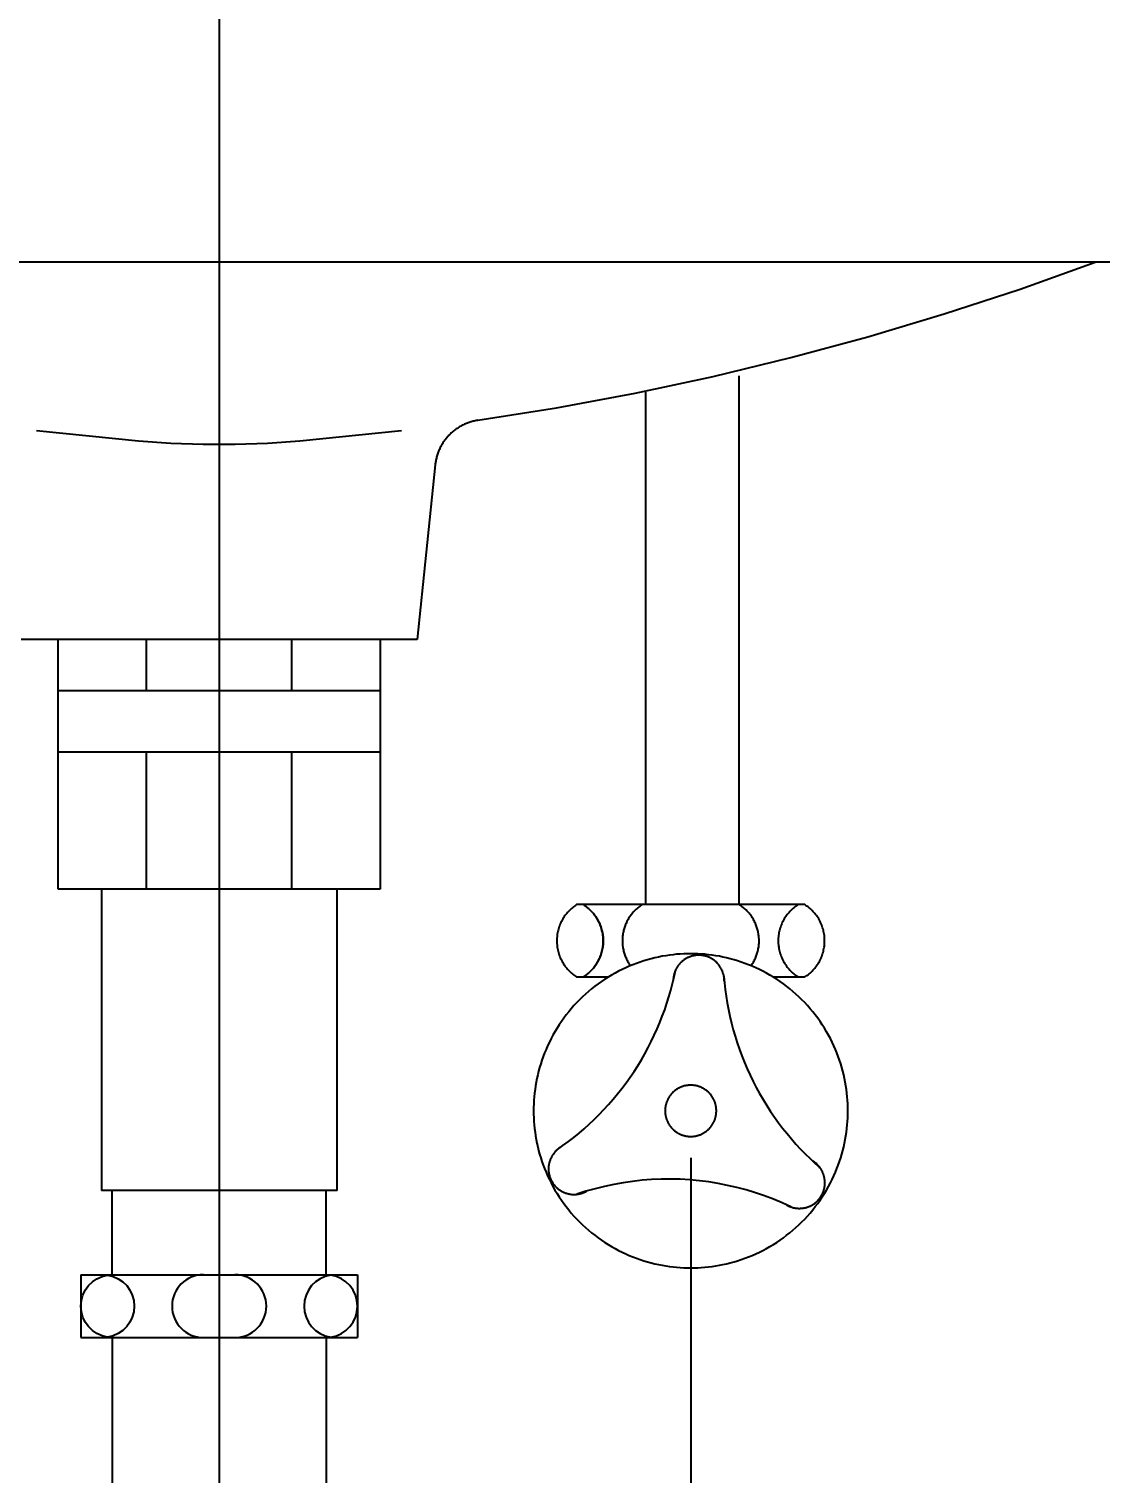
# Model space of a CAD drawing. Header units: millimetres. Extents: x 0 to 4460, y -80 to 3036.
# Drawn here: x 2871.2 to 3041.5, y 585.1 to 814.9 of the extents above; entities that cross this region are included whole.
import ezdxf
from ezdxf.lldxf.tags import DXFTag

# ---------------------------------------------------------------- set-up
doc = ezdxf.new("R2010")
doc.units = ezdxf.units.MM
doc.header["$LTSCALE"] = 0.5
doc.header["$MEASUREMENT"] = 0
for name, color, linetype in [('내부선 및 부속', 4, 'Continuous'), ('외형선', 3, 'Continuous'), ('중심선', 1, 'DASHED'), ('치수선', 7, 'Continuous')]:
    doc.layers.add(name, color=color, linetype=linetype)
doc.styles.add('____', font='')
doc.styles.get('____').set_extended_font_data('굴림')
tags = doc.linetypes.add('DASHDOT', pattern=[70, 31, -13, 13, -13]).pattern_tags.tags
tags[10:11] = [DXFTag(74, 4), DXFTag(75, 0), DXFTag(340, '0'), DXFTag(46, 0.0), DXFTag(50, 0.0), DXFTag(44, 0.0), DXFTag(45, 0.0)]
tags[8:9] = [DXFTag(74, 4), DXFTag(75, 0), DXFTag(340, '0'), DXFTag(46, 0.0), DXFTag(50, 0.0), DXFTag(44, 0.0), DXFTag(45, 0.0)]
tags[6:7] = [DXFTag(74, 4), DXFTag(75, 0), DXFTag(340, '0'), DXFTag(46, 0.0), DXFTag(50, 0.0), DXFTag(44, 0.0), DXFTag(45, 0.0)]
tags[4:5] = [DXFTag(74, 4), DXFTag(75, 0), DXFTag(340, '0'), DXFTag(46, 0.0), DXFTag(50, 0.0), DXFTag(44, 0.0), DXFTag(45, 0.0)]
tags = doc.linetypes.add('DASHED', pattern=[25.72, 12.86, -12.86]).pattern_tags.tags
tags[6:7] = [DXFTag(74, 4), DXFTag(75, 0), DXFTag(340, '0'), DXFTag(46, 0.0), DXFTag(50, 0.0), DXFTag(44, 0.0), DXFTag(45, 0.0)]
tags[4:5] = [DXFTag(74, 4), DXFTag(75, 0), DXFTag(340, '0'), DXFTag(46, 0.0), DXFTag(50, 0.0), DXFTag(44, 0.0), DXFTag(45, 0.0)]
doc.dimstyles.new('MSADIM', dxfattribs={"dimtxt": 35, "dimasz": 25, "dimexe": 10, "dimexo": 7.5, "dimgap": 0.09, "dimtad": 0, "dimtoh": 1, "dimdec": 0, "dimzin": 1, "dimdsep": 46, "dimtxsty": '____', "dimcen": 11.25, "dimadec": 0, "dimazin": 0, "dimtfac": 1, "dimtdec": 4, "dimtix": 1, "dimtmove": 0, "dimatfit": 3, "dimfxl": 1, "dimtolj": 1, "dimtzin": 1, "dimarcsym": 0})

# ---------------------------------------------------------------- blocks, each defined once
blk = doc.blocks.new('*D29')
at = {"layer": '치수선', "color": 0, "linetype": 'Continuous', "lineweight": -2, "transparency": 16777216}
for p, q in [((3340.57, 902.77), (3440.55, 902.77)), ((3430.55, 877.77), (3430.55, 565.6)), ((3430.55, 207.77), (3430.55, 519.94)), ((2954.12, 182.77), (3440.55, 182.77))]:
    blk.add_line(p, q, dxfattribs=at)
at = {"layer": '치수선', "color": 0, "linetype": 'Continuous', "transparency": 16777216}
for points in [[(3426.38, 877.77), (3434.72, 877.77), (3430.55, 902.77)], [(3426.38, 207.77), (3434.72, 207.77), (3430.55, 182.77)]]:
    blk.add_solid(points, dxfattribs=at)
at = {"layer": '치수선', "color": 0, "linetype": 'Continuous', "transparency": 16777216, "insert": (3430.55, 542.77), "char_height": 25, "attachment_point": 5, "style": '____'}
blk.add_mtext('\\A1;720', dxfattribs=at)
blk = doc.blocks.new('*D40')
at = {"layer": '치수선', "color": 0, "linetype": 'Continuous', "lineweight": -2, "transparency": 16777216}
for p, q in [((2826.42, 635.27), (2826.42, 373.25)), ((2976.42, 635.27), (2976.42, 373.25)), ((2851.42, 383.25), (2865.49, 383.25)), ((2951.42, 383.25), (2937.35, 383.25))]:
    blk.add_line(p, q, dxfattribs=at)
at = {"layer": '치수선', "color": 0, "linetype": 'Continuous', "transparency": 16777216}
for points in [[(2851.42, 387.42), (2851.42, 379.08), (2826.42, 383.25)], [(2951.42, 387.42), (2951.42, 379.08), (2976.42, 383.25)]]:
    blk.add_solid(points, dxfattribs=at)
at = {"layer": '치수선', "color": 0, "linetype": 'Continuous', "transparency": 16777216, "insert": (2901.42, 383.25), "char_height": 25, "attachment_point": 5, "style": '____'}
blk.add_mtext('\\A1;150', dxfattribs=at)

msp = doc.modelspace()

# ---------------------------------------------------------------- linework, layer by layer
at = {"layer": '내부선 및 부속', "linetype": 'Continuous'}
for p, q in [((2920.16, 630.07), (2882.68, 630.07)), ((2884.42, 616.7), (2884.42, 630.07)), ((2918.42, 616.7), (2918.42, 630.07)), ((2879.42, 616.7), (2923.42, 616.7)), ((2879.42, 616.7), (2879.42, 606.7)), ((2923.42, 616.7), (2923.42, 606.7)), ((2879.42, 606.7), (2923.42, 606.7)), ((2884.42, 606.7), (2884.42, 566.7)), ((2918.42, 606.7), (2918.42, 566.7))]:
    msp.add_line(p, q, dxfattribs=at)
for points in [[(2984.14, 675.57), (2984.14, 759.68)], [(2969.27, 675.57), (2969.27, 757.09)], [(2875.79, 678.02), (2875.79, 717.77)], [(2889.84, 709.65), (2889.84, 717.77)], [(2912.99, 709.65), (2912.99, 717.77)], [(2927.05, 717.77), (2927.05, 678.02)], [(2875.79, 709.65), (2927.05, 709.65)], [(2901.42, 699.84), (2875.79, 699.84)], [(2889.84, 678.02), (2889.84, 699.84)], [(2927.05, 699.84), (2901.42, 699.84)], [(2912.99, 678.02), (2912.99, 699.84)], [(2927.05, 678.02), (2875.79, 678.02)], [(2882.68, 678.02), (2882.68, 630.07)], [(2920.16, 630.07), (2920.16, 678.02)], [(2958.27, 675.57), (2958.1, 675.46), (2957.93, 675.34), (2957.76, 675.21), (2957.6, 675.08), (2957.44, 674.95), (2957.28, 674.8), (2957.12, 674.65), (2956.98, 674.5), (2956.83, 674.34), (2956.69, 674.18), (2956.55, 674.01), (2956.42, 673.83), (2956.3, 673.66), (2956.18, 673.47), (2956.06, 673.29), (2955.96, 673.1), (2955.85, 672.9), (2955.76, 672.71), (2955.67, 672.51), (2955.59, 672.31), (2955.51, 672.1), (2955.44, 671.9), (2955.38, 671.69), (2955.32, 671.48), (2955.27, 671.28), (2955.23, 671.07), (2955.2, 670.86), (2955.17, 670.65), (2955.15, 670.44), (2955.13, 670.23), (2955.12, 670.02), (2955.12, 669.82), (2955.12, 669.61), (2955.13, 669.4), (2955.15, 669.2), (2955.17, 668.99), (2955.2, 668.78), (2955.23, 668.57), (2955.27, 668.36), (2955.32, 668.15), (2955.38, 667.94), (2955.44, 667.74), (2955.51, 667.53), (2955.59, 667.33), (2955.67, 667.13), (2955.76, 666.93), (2955.85, 666.73), (2955.96, 666.54), (2956.06, 666.35), (2956.18, 666.16), (2956.3, 665.98), (2956.42, 665.8), (2956.55, 665.63), (2956.69, 665.46), (2956.83, 665.29), (2956.98, 665.13), (2957.12, 664.98), (2957.28, 664.83), (2957.44, 664.69), (2957.6, 664.55), (2957.76, 664.42), (2957.93, 664.3), (2958.1, 664.18), (2958.27, 664.06)], [(2976.42, 675.57), (2958.27, 675.57)], [(2959.35, 664.06), (2959.52, 664.18), (2959.69, 664.3), (2959.85, 664.42), (2960.02, 664.55), (2960.18, 664.69), (2960.34, 664.83), (2960.49, 664.98), (2960.64, 665.13), (2960.79, 665.29), (2960.93, 665.46), (2961.06, 665.63), (2961.19, 665.8), (2961.32, 665.98), (2961.44, 666.16), (2961.55, 666.35), (2961.66, 666.54), (2961.76, 666.73), (2961.86, 666.93), (2961.94, 667.13), (2962.03, 667.33), (2962.1, 667.53), (2962.17, 667.74), (2962.24, 667.94), (2962.29, 668.15), (2962.34, 668.36), (2962.38, 668.57), (2962.42, 668.78), (2962.45, 668.99), (2962.47, 669.2), (2962.49, 669.4), (2962.49, 669.61), (2962.5, 669.82), (2962.49, 670.02), (2962.49, 670.23), (2962.47, 670.44), (2962.45, 670.65), (2962.42, 670.86), (2962.38, 671.07), (2962.34, 671.28), (2962.29, 671.48), (2962.24, 671.69), (2962.17, 671.9), (2962.1, 672.1), (2962.03, 672.31), (2961.94, 672.51), (2961.86, 672.71), (2961.76, 672.9), (2961.66, 673.1), (2961.55, 673.29), (2961.44, 673.47), (2961.32, 673.66), (2961.19, 673.83), (2961.06, 674.01), (2960.93, 674.18), (2960.79, 674.34), (2960.64, 674.5), (2960.49, 674.65), (2960.34, 674.8), (2960.18, 674.95), (2960.02, 675.08), (2959.85, 675.21), (2959.69, 675.34), (2959.52, 675.46), (2959.35, 675.57)], [(2959.35, 675.57), (2959.52, 675.46), (2959.69, 675.34), (2959.85, 675.21), (2960.02, 675.08), (2960.18, 674.95), (2960.34, 674.8), (2960.49, 674.65), (2960.64, 674.5), (2960.79, 674.34), (2960.93, 674.18), (2961.06, 674.01), (2961.19, 673.83), (2961.32, 673.66), (2961.44, 673.47), (2961.55, 673.29), (2961.66, 673.1), (2961.76, 672.9), (2961.86, 672.71), (2961.94, 672.51), (2962.03, 672.31), (2962.1, 672.1), (2962.17, 671.9), (2962.24, 671.69), (2962.29, 671.48), (2962.34, 671.28), (2962.38, 671.07), (2962.42, 670.86), (2962.45, 670.65), (2962.47, 670.44), (2962.49, 670.23), (2962.49, 670.02), (2962.5, 669.82), (2962.49, 669.61), (2962.49, 669.4), (2962.47, 669.2), (2962.45, 668.99), (2962.42, 668.78), (2962.38, 668.57), (2962.34, 668.36), (2962.29, 668.15), (2962.24, 667.94), (2962.17, 667.74), (2962.1, 667.53), (2962.03, 667.33), (2961.94, 667.13), (2961.86, 666.93), (2961.76, 666.73), (2961.66, 666.54), (2961.55, 666.35), (2961.44, 666.16), (2961.32, 665.98), (2961.19, 665.8), (2961.06, 665.63), (2960.93, 665.46), (2960.79, 665.29), (2960.64, 665.13), (2960.49, 664.98), (2960.34, 664.83), (2960.18, 664.69), (2960.02, 664.55), (2959.85, 664.42), (2959.69, 664.3), (2959.52, 664.18), (2959.35, 664.06)], [(2968.7, 675.57), (2968.56, 675.48), (2968.42, 675.38), (2968.28, 675.28), (2968.14, 675.18), (2968.01, 675.07), (2967.88, 674.96), (2967.75, 674.84), (2967.63, 674.72), (2967.5, 674.6), (2967.38, 674.48), (2967.26, 674.35), (2967.15, 674.21), (2967.04, 674.08), (2966.93, 673.94), (2966.83, 673.8), (2966.73, 673.66), (2966.63, 673.51), (2966.54, 673.36), (2966.45, 673.21), (2966.36, 673.06), (2966.28, 672.9), (2966.21, 672.74), (2966.13, 672.59), (2966.06, 672.43), (2966, 672.26), (2965.94, 672.1), (2965.89, 671.94), (2965.83, 671.78), (2965.79, 671.61), (2965.74, 671.45), (2965.71, 671.28), (2965.67, 671.12), (2965.64, 670.95), (2965.62, 670.78), (2965.59, 670.61), (2965.58, 670.44), (2965.56, 670.27), (2965.55, 670.1), (2965.55, 669.93), (2965.55, 669.75), (2965.55, 669.58), (2965.56, 669.41), (2965.57, 669.23), (2965.59, 669.06), (2965.61, 668.88), (2965.64, 668.71), (2965.67, 668.54), (2965.7, 668.37), (2965.74, 668.19), (2965.79, 668.02), (2965.83, 667.86), (2965.89, 667.69), (2965.94, 667.52), (2966, 667.36), (2966.07, 667.2), (2966.14, 667.04), (2966.21, 666.88), (2966.29, 666.73), (2966.37, 666.57), (2966.45, 666.42), (2966.54, 666.28), (2966.63, 666.13), (2966.72, 665.99), (2966.82, 665.85)], [(2994.57, 675.57), (2976.42, 675.57)], [(2986.02, 665.85), (2986.12, 665.99), (2986.21, 666.13), (2986.3, 666.28), (2986.39, 666.42), (2986.47, 666.57), (2986.55, 666.73), (2986.63, 666.88), (2986.7, 667.04), (2986.77, 667.2), (2986.83, 667.36), (2986.89, 667.52), (2986.95, 667.69), (2987, 667.86), (2987.05, 668.02), (2987.09, 668.19), (2987.13, 668.37), (2987.17, 668.54), (2987.2, 668.71), (2987.23, 668.88), (2987.25, 669.06), (2987.26, 669.23), (2987.28, 669.41), (2987.29, 669.58), (2987.29, 669.75), (2987.29, 669.93), (2987.28, 670.1), (2987.27, 670.27), (2987.26, 670.44), (2987.24, 670.61), (2987.22, 670.78), (2987.19, 670.95), (2987.16, 671.12), (2987.13, 671.28), (2987.09, 671.45), (2987.05, 671.61), (2987, 671.78), (2986.95, 671.94), (2986.9, 672.1), (2986.84, 672.26), (2986.77, 672.43), (2986.7, 672.59), (2986.63, 672.74), (2986.55, 672.9), (2986.47, 673.06), (2986.39, 673.21), (2986.3, 673.36), (2986.21, 673.51), (2986.11, 673.66), (2986.01, 673.8), (2985.91, 673.94), (2985.8, 674.08), (2985.69, 674.21), (2985.57, 674.35), (2985.45, 674.48), (2985.33, 674.6), (2985.21, 674.72), (2985.09, 674.84), (2984.96, 674.96), (2984.83, 675.07), (2984.69, 675.18), (2984.56, 675.28), (2984.42, 675.38), (2984.28, 675.48), (2984.14, 675.57)], [(2993.49, 675.57), (2993.32, 675.46), (2993.15, 675.34), (2992.98, 675.21), (2992.82, 675.08), (2992.66, 674.95), (2992.5, 674.8), (2992.35, 674.65), (2992.2, 674.5), (2992.05, 674.34), (2991.91, 674.18), (2991.78, 674.01), (2991.64, 673.83), (2991.52, 673.66), (2991.4, 673.47), (2991.29, 673.29), (2991.18, 673.1), (2991.08, 672.9), (2990.98, 672.71), (2990.89, 672.51), (2990.81, 672.31), (2990.73, 672.1), (2990.66, 671.9), (2990.6, 671.69), (2990.55, 671.48), (2990.5, 671.28), (2990.45, 671.07), (2990.42, 670.86), (2990.39, 670.65), (2990.37, 670.44), (2990.35, 670.23), (2990.34, 670.02), (2990.34, 669.82), (2990.34, 669.61), (2990.35, 669.4), (2990.37, 669.2), (2990.39, 668.99), (2990.42, 668.78), (2990.45, 668.57), (2990.5, 668.36), (2990.55, 668.15), (2990.6, 667.94), (2990.66, 667.74), (2990.73, 667.53), (2990.81, 667.33), (2990.89, 667.13), (2990.98, 666.93), (2991.08, 666.73), (2991.18, 666.54), (2991.29, 666.35), (2991.4, 666.16), (2991.52, 665.98), (2991.64, 665.8), (2991.78, 665.63), (2991.91, 665.46), (2992.05, 665.29), (2992.2, 665.13), (2992.35, 664.98), (2992.5, 664.83), (2992.66, 664.69), (2992.82, 664.55), (2992.98, 664.42), (2993.15, 664.3), (2993.32, 664.18), (2993.49, 664.06)], [(2994.57, 664.06), (2994.74, 664.18), (2994.91, 664.3), (2995.08, 664.42), (2995.24, 664.55), (2995.4, 664.69), (2995.56, 664.83), (2995.71, 664.98), (2995.86, 665.13), (2996.01, 665.29), (2996.15, 665.46), (2996.28, 665.63), (2996.41, 665.8), (2996.54, 665.98), (2996.66, 666.16), (2996.77, 666.35), (2996.88, 666.54), (2996.98, 666.73), (2997.08, 666.93), (2997.17, 667.13), (2997.25, 667.33), (2997.32, 667.53), (2997.39, 667.74), (2997.46, 667.94), (2997.51, 668.15), (2997.56, 668.36), (2997.6, 668.57), (2997.64, 668.78), (2997.67, 668.99), (2997.69, 669.2), (2997.71, 669.4), (2997.72, 669.61), (2997.72, 669.82), (2997.72, 670.02), (2997.71, 670.23), (2997.69, 670.44), (2997.67, 670.65), (2997.64, 670.86), (2997.6, 671.07), (2997.56, 671.28), (2997.51, 671.48), (2997.46, 671.69), (2997.39, 671.9), (2997.32, 672.1), (2997.25, 672.31), (2997.17, 672.51), (2997.08, 672.71), (2996.98, 672.9), (2996.88, 673.1), (2996.77, 673.29), (2996.66, 673.47), (2996.54, 673.66), (2996.41, 673.83), (2996.28, 674.01), (2996.15, 674.18), (2996.01, 674.34), (2995.86, 674.5), (2995.71, 674.65), (2995.56, 674.8), (2995.4, 674.95), (2995.24, 675.08), (2995.08, 675.21), (2994.91, 675.34), (2994.74, 675.46), (2994.57, 675.57)], [(3001.42, 642.77), (3001.41, 643.32), (3001.39, 643.88), (3001.36, 644.45), (3001.32, 645.01), (3001.26, 645.59), (3001.19, 646.16), (3001.1, 646.74), (3001, 647.32), (3000.89, 647.9), (3000.76, 648.48), (3000.61, 649.06), (3000.45, 649.65), (3000.28, 650.23), (3000.09, 650.81), (2999.88, 651.39), (2999.66, 651.97), (2999.43, 652.55), (2999.18, 653.12), (2998.91, 653.69), (2998.63, 654.25), (2998.33, 654.81), (2998.01, 655.36), (2997.69, 655.91), (2997.34, 656.45), (2996.99, 656.98), (2996.61, 657.5), (2996.23, 658.02), (2995.83, 658.53), (2995.41, 659.02), (2994.99, 659.51), (2994.55, 659.98), (2994.1, 660.45), (2993.63, 660.9), (2993.16, 661.34), (2992.67, 661.76), (2992.18, 662.18), (2991.67, 662.58), (2991.15, 662.96), (2990.63, 663.34), (2990.1, 663.69), (2989.56, 664.04), (2989.01, 664.36), (2988.46, 664.68), (2987.9, 664.98), (2987.34, 665.26), (2986.77, 665.53), (2986.2, 665.78), (2985.62, 666.01), (2985.04, 666.23), (2984.46, 666.44), (2983.88, 666.63), (2983.3, 666.8), (2982.71, 666.96), (2982.13, 667.11), (2981.55, 667.24), (2980.97, 667.35), (2980.39, 667.45), (2979.81, 667.54), (2979.24, 667.61), (2978.66, 667.67), (2978.1, 667.71), (2977.53, 667.74), (2976.97, 667.76), (2976.42, 667.77), (2975.86, 667.76), (2975.3, 667.74), (2974.74, 667.71), (2974.17, 667.67), (2973.6, 667.61), (2973.03, 667.54), (2972.45, 667.45), (2971.87, 667.35), (2971.29, 667.24), (2970.71, 667.11), (2970.12, 666.96), (2969.54, 666.8), (2968.96, 666.63), (2968.37, 666.44), (2967.79, 666.23), (2967.22, 666.01), (2966.64, 665.78), (2966.07, 665.53), (2965.5, 665.26), (2964.94, 664.98), (2964.38, 664.68), (2963.82, 664.36), (2963.28, 664.04), (2962.74, 663.69), (2962.21, 663.34), (2961.68, 662.96), (2961.17, 662.58), (2960.66, 662.18), (2960.16, 661.76), (2959.68, 661.34), (2959.2, 660.9), (2958.74, 660.45), (2958.29, 659.98), (2957.85, 659.51), (2957.42, 659.02), (2957.01, 658.53), (2956.61, 658.02), (2956.22, 657.5), (2955.85, 656.98), (2955.49, 656.45), (2955.15, 655.91), (2954.82, 655.36), (2954.51, 654.81), (2954.21, 654.25), (2953.93, 653.69), (2953.66, 653.12), (2953.41, 652.55), (2953.17, 651.97), (2952.95, 651.39), (2952.75, 650.81), (2952.56, 650.23), (2952.38, 649.65), (2952.22, 649.06), (2952.08, 648.48), (2951.95, 647.9), (2951.84, 647.32), (2951.74, 646.74), (2951.65, 646.16), (2951.58, 645.59), (2951.52, 645.01), (2951.47, 644.45), (2951.44, 643.88), (2951.42, 643.32), (2951.42, 642.77), (2951.42, 642.21), (2951.44, 641.65), (2951.47, 641.09), (2951.52, 640.52), (2951.58, 639.95), (2951.65, 639.38), (2951.74, 638.8), (2951.84, 638.22), (2951.95, 637.64), (2952.08, 637.06), (2952.22, 636.47), (2952.38, 635.89), (2952.56, 635.31), (2952.75, 634.72), (2952.95, 634.14), (2953.17, 633.57), (2953.41, 632.99), (2953.66, 632.42), (2953.93, 631.85), (2954.21, 631.29), (2954.51, 630.73), (2954.82, 630.17), (2955.15, 629.63), (2955.49, 629.09), (2955.85, 628.56), (2956.22, 628.03), (2956.61, 627.52), (2957.01, 627.01), (2957.42, 626.51), (2957.85, 626.03), (2958.29, 625.55), (2958.74, 625.09), (2959.2, 624.64), (2959.68, 624.2), (2960.16, 623.77), (2960.66, 623.36), (2961.17, 622.96), (2961.68, 622.57), (2962.21, 622.2), (2962.74, 621.84), (2963.28, 621.5), (2963.82, 621.17), (2964.38, 620.86), (2964.94, 620.56), (2965.5, 620.28), (2966.07, 620.01), (2966.64, 619.76), (2967.22, 619.52), (2967.79, 619.3), (2968.37, 619.1), (2968.96, 618.91), (2969.54, 618.73), (2970.12, 618.57), (2970.71, 618.43), (2971.29, 618.3), (2971.87, 618.19), (2972.45, 618.09), (2973.03, 618), (2973.6, 617.93), (2974.17, 617.87), (2974.74, 617.82), (2975.3, 617.79), (2975.86, 617.77), (2976.42, 617.77), (2976.97, 617.77), (2977.53, 617.79), (2978.1, 617.82), (2978.66, 617.87), (2979.24, 617.93), (2979.81, 618), (2980.39, 618.09), (2980.97, 618.19), (2981.55, 618.3), (2982.13, 618.43), (2982.71, 618.57), (2983.3, 618.73), (2983.88, 618.91), (2984.46, 619.1), (2985.04, 619.3), (2985.62, 619.52), (2986.2, 619.76), (2986.77, 620.01), (2987.34, 620.28), (2987.9, 620.56), (2988.46, 620.86), (2989.01, 621.17), (2989.56, 621.5), (2990.1, 621.84), (2990.63, 622.2), (2991.15, 622.57), (2991.67, 622.96), (2992.18, 623.36), (2992.67, 623.77), (2993.16, 624.2), (2993.63, 624.64), (2994.1, 625.09), (2994.55, 625.55), (2994.99, 626.03), (2995.41, 626.51), (2995.83, 627.01), (2996.23, 627.52), (2996.61, 628.03), (2996.99, 628.56), (2997.34, 629.09), (2997.69, 629.63), (2998.01, 630.17), (2998.33, 630.73), (2998.63, 631.29), (2998.91, 631.85), (2999.18, 632.42), (2999.43, 632.99), (2999.66, 633.57), (2999.88, 634.14), (3000.09, 634.72), (3000.28, 635.31), (3000.45, 635.89), (3000.61, 636.47), (3000.76, 637.06), (3000.89, 637.64), (3001, 638.22), (3001.1, 638.8), (3001.19, 639.38), (3001.26, 639.95), (3001.32, 640.52), (3001.36, 641.09), (3001.39, 641.65), (3001.41, 642.21), (3001.42, 642.77)], [(2981.76, 663.42), (2981.76, 663.51), (2981.75, 663.61), (2981.75, 663.7), (2981.74, 663.79), (2981.74, 663.88), (2981.72, 663.98), (2981.71, 664.07), (2981.7, 664.16), (2981.68, 664.26), (2981.66, 664.35), (2981.64, 664.45), (2981.61, 664.54), (2981.58, 664.64), (2981.55, 664.73), (2981.52, 664.83), (2981.49, 664.92), (2981.45, 665.02), (2981.41, 665.11), (2981.37, 665.2), (2981.32, 665.29), (2981.28, 665.38), (2981.23, 665.48), (2981.17, 665.56), (2981.12, 665.65), (2981.06, 665.74), (2981, 665.83), (2980.94, 665.91), (2980.88, 665.99), (2980.81, 666.07), (2980.74, 666.15), (2980.67, 666.23), (2980.6, 666.31), (2980.52, 666.38), (2980.45, 666.45), (2980.37, 666.52), (2980.29, 666.59), (2980.21, 666.66), (2980.13, 666.72), (2980.04, 666.78), (2979.95, 666.84), (2979.87, 666.9), (2979.78, 666.95), (2979.69, 667), (2979.6, 667.05), (2979.51, 667.1), (2979.42, 667.15), (2979.32, 667.19), (2979.23, 667.23), (2979.14, 667.26), (2979.04, 667.3), (2978.95, 667.33), (2978.86, 667.36), (2978.76, 667.39), (2978.67, 667.41), (2978.57, 667.43), (2978.48, 667.45), (2978.38, 667.47), (2978.29, 667.48), (2978.2, 667.5), (2978.1, 667.51), (2978.01, 667.52), (2977.92, 667.52), (2977.83, 667.53), (2977.74, 667.53), (2977.65, 667.53), (2977.56, 667.53), (2977.47, 667.52), (2977.38, 667.52), (2977.28, 667.51), (2977.19, 667.5), (2977.1, 667.48), (2977, 667.47), (2976.91, 667.45), (2976.81, 667.43), (2976.72, 667.41), (2976.62, 667.38), (2976.53, 667.36), (2976.43, 667.33), (2976.34, 667.29), (2976.24, 667.26), (2976.15, 667.22), (2976.06, 667.18), (2975.96, 667.14), (2975.87, 667.09), (2975.78, 667.05), (2975.69, 667), (2975.6, 666.94), (2975.51, 666.89), (2975.42, 666.83), (2975.34, 666.77), (2975.25, 666.71), (2975.17, 666.65), (2975.09, 666.58), (2975.01, 666.51), (2974.93, 666.44), (2974.86, 666.37), (2974.78, 666.29), (2974.71, 666.22), (2974.64, 666.14), (2974.57, 666.06), (2974.51, 665.98), (2974.44, 665.9), (2974.38, 665.81), (2974.32, 665.73), (2974.27, 665.64), (2974.21, 665.55), (2974.16, 665.46), (2974.11, 665.37), (2974.06, 665.28), (2974.02, 665.19), (2973.98, 665.1), (2973.94, 665), (2973.9, 664.91), (2973.87, 664.82), (2973.83, 664.72), (2973.81, 664.63), (2973.78, 664.53), (2973.75, 664.44), (2973.73, 664.34), (2973.71, 664.25), (2973.7, 664.16), (2973.68, 664.06), (2973.67, 663.97), (2973.66, 663.88), (2973.65, 663.78), (2973.64, 663.69), (2973.64, 663.6), (2973.64, 663.51)], [(2955.22, 636.62), (2956.09, 637.23), (2956.96, 637.87), (2957.81, 638.53), (2958.65, 639.21), (2959.47, 639.92), (2960.28, 640.65), (2961.07, 641.4), (2961.85, 642.17), (2962.61, 642.96), (2963.36, 643.77), (2964.08, 644.6), (2964.79, 645.45), (2965.47, 646.32), (2966.13, 647.2), (2966.78, 648.1), (2967.4, 649.02), (2967.99, 649.95), (2968.57, 650.9), (2969.12, 651.86), (2969.64, 652.83), (2970.15, 653.81), (2970.62, 654.8), (2971.08, 655.81), (2971.5, 656.82), (2971.9, 657.84), (2972.28, 658.86), (2972.63, 659.89), (2972.95, 660.93), (2973.25, 661.97), (2973.52, 663.01), (2973.76, 664.06), (2973.98, 665.1)], [(2958.27, 664.06), (2963.32, 664.06)], [(2981.69, 664.2), (2981.78, 663.14), (2981.91, 662.07), (2982.05, 661.01), (2982.22, 659.94), (2982.42, 658.87), (2982.65, 657.81), (2982.9, 656.74), (2983.18, 655.68), (2983.48, 654.63), (2983.82, 653.58), (2984.17, 652.54), (2984.56, 651.5), (2984.96, 650.48), (2985.4, 649.46), (2985.86, 648.45), (2986.34, 647.46), (2986.85, 646.47), (2987.38, 645.5), (2987.94, 644.55), (2988.52, 643.6), (2989.12, 642.68), (2989.74, 641.77), (2990.38, 640.88), (2991.04, 640), (2991.73, 639.14), (2992.43, 638.31), (2993.15, 637.49), (2993.88, 636.69), (2994.63, 635.91), (2995.4, 635.16), (2996.18, 634.42), (2996.98, 633.71)], [(2989.52, 664.06), (2994.57, 664.06)], [(2980.5, 642.77), (2980.5, 642.86), (2980.5, 642.95), (2980.49, 643.04), (2980.48, 643.14), (2980.47, 643.23), (2980.46, 643.32), (2980.45, 643.42), (2980.43, 643.51), (2980.41, 643.61), (2980.39, 643.7), (2980.37, 643.8), (2980.34, 643.89), (2980.31, 643.99), (2980.28, 644.08), (2980.25, 644.18), (2980.21, 644.27), (2980.18, 644.37), (2980.13, 644.46), (2980.09, 644.55), (2980.04, 644.64), (2980, 644.73), (2979.94, 644.83), (2979.89, 644.91), (2979.84, 645), (2979.78, 645.09), (2979.72, 645.17), (2979.65, 645.26), (2979.59, 645.34), (2979.52, 645.42), (2979.45, 645.5), (2979.38, 645.58), (2979.31, 645.66), (2979.23, 645.73), (2979.15, 645.8), (2979.07, 645.87), (2978.99, 645.94), (2978.91, 646), (2978.82, 646.07), (2978.74, 646.13), (2978.65, 646.19), (2978.56, 646.24), (2978.47, 646.3), (2978.38, 646.35), (2978.29, 646.39), (2978.2, 646.44), (2978.11, 646.48), (2978.01, 646.53), (2977.92, 646.56), (2977.83, 646.6), (2977.73, 646.63), (2977.64, 646.66), (2977.54, 646.69), (2977.45, 646.72), (2977.35, 646.74), (2977.26, 646.76), (2977.16, 646.78), (2977.07, 646.8), (2976.97, 646.81), (2976.88, 646.82), (2976.79, 646.83), (2976.69, 646.84), (2976.6, 646.85), (2976.51, 646.85), (2976.42, 646.85), (2976.33, 646.85), (2976.24, 646.85), (2976.14, 646.84), (2976.05, 646.83), (2975.96, 646.82), (2975.86, 646.81), (2975.77, 646.8), (2975.68, 646.78), (2975.58, 646.76), (2975.49, 646.74), (2975.39, 646.72), (2975.29, 646.69), (2975.2, 646.66), (2975.1, 646.63), (2975.01, 646.6), (2974.92, 646.56), (2974.82, 646.53), (2974.73, 646.48), (2974.64, 646.44), (2974.54, 646.39), (2974.45, 646.35), (2974.36, 646.3), (2974.27, 646.24), (2974.18, 646.19), (2974.1, 646.13), (2974.01, 646.07), (2973.93, 646), (2973.84, 645.94), (2973.76, 645.87), (2973.68, 645.8), (2973.61, 645.73), (2973.53, 645.66), (2973.46, 645.58), (2973.39, 645.5), (2973.32, 645.42), (2973.25, 645.34), (2973.18, 645.26), (2973.12, 645.17), (2973.06, 645.09), (2973, 645), (2972.95, 644.91), (2972.89, 644.83), (2972.84, 644.73), (2972.79, 644.64), (2972.75, 644.55), (2972.7, 644.46), (2972.66, 644.37), (2972.62, 644.27), (2972.59, 644.18), (2972.55, 644.08), (2972.52, 643.99), (2972.49, 643.89), (2972.47, 643.8), (2972.44, 643.7), (2972.42, 643.61), (2972.4, 643.51), (2972.39, 643.42), (2972.37, 643.32), (2972.36, 643.23), (2972.35, 643.14), (2972.34, 643.04), (2972.34, 642.95), (2972.34, 642.86), (2972.34, 642.77), (2972.34, 642.68), (2972.34, 642.59), (2972.34, 642.49), (2972.35, 642.4), (2972.36, 642.31), (2972.37, 642.21), (2972.39, 642.12), (2972.4, 642.03), (2972.42, 641.93), (2972.44, 641.84), (2972.47, 641.74), (2972.49, 641.64), (2972.52, 641.55), (2972.55, 641.45), (2972.59, 641.36), (2972.62, 641.27), (2972.66, 641.17), (2972.7, 641.08), (2972.75, 640.99), (2972.79, 640.89), (2972.84, 640.8), (2972.89, 640.71), (2972.95, 640.62), (2973, 640.53), (2973.06, 640.45), (2973.12, 640.36), (2973.18, 640.28), (2973.25, 640.2), (2973.32, 640.11), (2973.39, 640.03), (2973.46, 639.96), (2973.53, 639.88), (2973.61, 639.81), (2973.68, 639.74), (2973.76, 639.67), (2973.84, 639.6), (2973.93, 639.53), (2974.01, 639.47), (2974.1, 639.41), (2974.18, 639.35), (2974.27, 639.3), (2974.36, 639.24), (2974.45, 639.19), (2974.54, 639.14), (2974.64, 639.1), (2974.73, 639.05), (2974.82, 639.01), (2974.92, 638.97), (2975.01, 638.94), (2975.1, 638.9), (2975.2, 638.87), (2975.29, 638.84), (2975.39, 638.82), (2975.49, 638.79), (2975.58, 638.77), (2975.68, 638.75), (2975.77, 638.74), (2975.86, 638.72), (2975.96, 638.71), (2976.05, 638.7), (2976.14, 638.69), (2976.24, 638.69), (2976.33, 638.69), (2976.42, 638.69), (2976.51, 638.69), (2976.6, 638.69), (2976.69, 638.69), (2976.79, 638.7), (2976.88, 638.71), (2976.97, 638.72), (2977.07, 638.74), (2977.16, 638.75), (2977.26, 638.77), (2977.35, 638.79), (2977.45, 638.82), (2977.54, 638.84), (2977.64, 638.87), (2977.73, 638.9), (2977.83, 638.94), (2977.92, 638.97), (2978.01, 639.01), (2978.11, 639.05), (2978.2, 639.1), (2978.29, 639.14), (2978.38, 639.19), (2978.47, 639.24), (2978.56, 639.3), (2978.65, 639.35), (2978.74, 639.41), (2978.82, 639.47), (2978.91, 639.53), (2978.99, 639.6), (2979.07, 639.67), (2979.15, 639.74), (2979.23, 639.81), (2979.31, 639.88), (2979.38, 639.96), (2979.45, 640.03), (2979.52, 640.11), (2979.59, 640.2), (2979.65, 640.28), (2979.72, 640.36), (2979.78, 640.45), (2979.84, 640.53), (2979.89, 640.62), (2979.94, 640.71), (2980, 640.8), (2980.04, 640.89), (2980.09, 640.99), (2980.13, 641.08), (2980.18, 641.17), (2980.21, 641.27), (2980.25, 641.36), (2980.28, 641.45), (2980.31, 641.55), (2980.34, 641.64), (2980.37, 641.74), (2980.39, 641.84), (2980.41, 641.93), (2980.43, 642.03), (2980.45, 642.12), (2980.46, 642.21), (2980.47, 642.31), (2980.48, 642.4), (2980.49, 642.49), (2980.5, 642.59), (2980.5, 642.68), (2980.5, 642.77)], [(2955.86, 637.06), (2955.78, 637.02), (2955.7, 636.97), (2955.63, 636.92), (2955.55, 636.87), (2955.47, 636.82), (2955.4, 636.76), (2955.32, 636.7), (2955.25, 636.64), (2955.18, 636.58), (2955.1, 636.51), (2955.03, 636.45), (2954.96, 636.38), (2954.9, 636.31), (2954.83, 636.23), (2954.76, 636.16), (2954.7, 636.08), (2954.64, 636), (2954.57, 635.92), (2954.52, 635.84), (2954.46, 635.75), (2954.4, 635.67), (2954.35, 635.58), (2954.3, 635.49), (2954.25, 635.4), (2954.2, 635.3), (2954.16, 635.21), (2954.12, 635.11), (2954.08, 635.02), (2954.04, 634.92), (2954, 634.82), (2953.97, 634.72), (2953.94, 634.62), (2953.92, 634.52), (2953.89, 634.41), (2953.87, 634.31), (2953.85, 634.21), (2953.83, 634.11), (2953.82, 634), (2953.81, 633.9), (2953.8, 633.79), (2953.8, 633.69), (2953.79, 633.59), (2953.79, 633.48), (2953.8, 633.38), (2953.8, 633.28), (2953.81, 633.18), (2953.82, 633.08), (2953.83, 632.98), (2953.85, 632.88), (2953.86, 632.78), (2953.88, 632.68), (2953.9, 632.58), (2953.93, 632.49), (2953.95, 632.39), (2953.98, 632.3), (2954.01, 632.21), (2954.04, 632.12), (2954.08, 632.03), (2954.11, 631.95), (2954.15, 631.86), (2954.19, 631.78), (2954.23, 631.69), (2954.27, 631.61), (2954.32, 631.53), (2954.36, 631.46), (2954.41, 631.38), (2954.46, 631.3), (2954.51, 631.22), (2954.56, 631.15), (2954.62, 631.07), (2954.68, 631), (2954.74, 630.92), (2954.8, 630.85), (2954.86, 630.78), (2954.93, 630.71), (2955, 630.64), (2955.07, 630.57), (2955.14, 630.5), (2955.22, 630.44), (2955.3, 630.37), (2955.38, 630.31), (2955.46, 630.25), (2955.54, 630.19), (2955.63, 630.13), (2955.71, 630.08), (2955.8, 630.02), (2955.89, 629.97), (2955.98, 629.92), (2956.07, 629.88), (2956.17, 629.83), (2956.27, 629.79), (2956.36, 629.75), (2956.46, 629.71), (2956.56, 629.68), (2956.66, 629.65), (2956.76, 629.62), (2956.86, 629.59), (2956.96, 629.56), (2957.07, 629.54), (2957.17, 629.52), (2957.27, 629.51), (2957.38, 629.49), (2957.48, 629.48), (2957.58, 629.47), (2957.69, 629.47), (2957.79, 629.47), (2957.89, 629.47), (2958, 629.47), (2958.1, 629.47), (2958.2, 629.48), (2958.3, 629.49), (2958.4, 629.5), (2958.5, 629.52), (2958.6, 629.54), (2958.7, 629.55), (2958.79, 629.58), (2958.89, 629.6), (2958.98, 629.63), (2959.08, 629.65), (2959.17, 629.68), (2959.26, 629.72), (2959.35, 629.75), (2959.43, 629.79), (2959.52, 629.82), (2959.6, 629.86), (2959.69, 629.9), (2959.77, 629.94), (2959.85, 629.99)], [(2991.64, 627.82), (2991.72, 627.77), (2991.8, 627.73), (2991.88, 627.69), (2991.96, 627.65), (2992.04, 627.61), (2992.13, 627.57), (2992.22, 627.53), (2992.31, 627.5), (2992.4, 627.47), (2992.49, 627.44), (2992.58, 627.41), (2992.68, 627.38), (2992.77, 627.36), (2992.87, 627.34), (2992.97, 627.32), (2993.07, 627.3), (2993.17, 627.29), (2993.27, 627.27), (2993.37, 627.27), (2993.47, 627.26), (2993.58, 627.25), (2993.68, 627.25), (2993.78, 627.25), (2993.89, 627.26), (2993.99, 627.26), (2994.09, 627.27), (2994.2, 627.28), (2994.3, 627.3), (2994.41, 627.31), (2994.51, 627.33), (2994.61, 627.35), (2994.71, 627.38), (2994.82, 627.41), (2994.92, 627.44), (2995.02, 627.47), (2995.11, 627.5), (2995.21, 627.54), (2995.31, 627.58), (2995.4, 627.62), (2995.5, 627.67), (2995.59, 627.72), (2995.68, 627.77), (2995.77, 627.82), (2995.86, 627.87), (2995.95, 627.93), (2996.03, 627.98), (2996.11, 628.04), (2996.19, 628.1), (2996.27, 628.17), (2996.35, 628.23), (2996.42, 628.3), (2996.5, 628.36), (2996.57, 628.43), (2996.63, 628.5), (2996.7, 628.57), (2996.76, 628.64), (2996.83, 628.72), (2996.89, 628.79), (2996.94, 628.86), (2997, 628.94), (2997.05, 629.01), (2997.1, 629.09), (2997.15, 629.17), (2997.2, 629.24), (2997.24, 629.32), (2997.29, 629.4), (2997.33, 629.48), (2997.37, 629.57), (2997.41, 629.65), (2997.45, 629.74), (2997.48, 629.82), (2997.52, 629.91), (2997.55, 630), (2997.58, 630.1), (2997.61, 630.19), (2997.63, 630.29), (2997.66, 630.38), (2997.68, 630.48), (2997.7, 630.58), (2997.72, 630.68), (2997.73, 630.78), (2997.74, 630.88), (2997.75, 630.98), (2997.76, 631.08), (2997.76, 631.18), (2997.77, 631.29), (2997.76, 631.39), (2997.76, 631.49), (2997.76, 631.6), (2997.75, 631.7), (2997.74, 631.8), (2997.72, 631.91), (2997.7, 632.01), (2997.68, 632.12), (2997.66, 632.22), (2997.64, 632.32), (2997.61, 632.42), (2997.58, 632.52), (2997.55, 632.62), (2997.51, 632.72), (2997.48, 632.82), (2997.43, 632.92), (2997.39, 633.01), (2997.35, 633.1), (2997.3, 633.2), (2997.25, 633.29), (2997.2, 633.38), (2997.15, 633.47), (2997.09, 633.55), (2997.03, 633.64), (2996.97, 633.72), (2996.91, 633.8), (2996.85, 633.88), (2996.79, 633.95), (2996.72, 634.03), (2996.65, 634.1), (2996.59, 634.17), (2996.52, 634.24), (2996.45, 634.31), (2996.37, 634.37), (2996.3, 634.43), (2996.23, 634.49), (2996.15, 634.55), (2996.08, 634.61), (2996, 634.66), (2995.93, 634.71), (2995.85, 634.76), (2995.77, 634.81)], [(2992.35, 627.49), (2990.96, 628.12), (2989.56, 628.71), (2988.14, 629.24), (2986.7, 629.73), (2985.24, 630.18), (2983.77, 630.57), (2982.29, 630.91), (2980.8, 631.2), (2979.3, 631.45), (2977.79, 631.64), (2976.28, 631.78), (2974.76, 631.87), (2973.24, 631.91), (2971.72, 631.89), (2970.2, 631.83), (2968.68, 631.71), (2967.17, 631.55), (2965.66, 631.33), (2964.17, 631.06), (2962.68, 630.74), (2961.2, 630.37), (2959.74, 629.96), (2958.29, 629.49)]]:
    msp.add_lwpolyline(points, dxfattribs=at)
for points in [[(2883.67, 606.75, -0.859727), (2883.67, 616.64)], [(2883.67, 616.64, -0.859727), (2883.67, 606.75)]]:
    msp.add_lwpolyline(points, format="xyb", dxfattribs=at)
for centre, start, end in [((2898.92, 611.7), 90, 270), ((2903.92, 611.7), 270, 90), ((2919.92, 611.7), 98.6269, 261.3731), ((2918.42, 611.7), 278.6269, 81.3731)]:
    msp.add_arc(centre, 5, start, end, dxfattribs=at)
at = {"layer": '외형선', "linetype": 'Continuous'}
for points in [[(3326.47, 777.77), (2491.26, 777.77)], [(2942.58, 752.63), (2955.09, 754.62), (2967.57, 756.95), (2979.98, 759.61), (2992.32, 762.6), (3004.59, 765.91), (3016.75, 769.55), (3028.81, 773.5), (3040.74, 777.77)], [(2942.58, 752.63), (2942.43, 752.6), (2942.27, 752.58), (2942.12, 752.55), (2941.97, 752.51), (2941.81, 752.48), (2941.66, 752.44), (2941.51, 752.39), (2941.35, 752.35), (2941.2, 752.3), (2941.04, 752.25), (2940.89, 752.19), (2940.74, 752.13), (2940.59, 752.07), (2940.44, 752), (2940.29, 751.93), (2940.14, 751.86), (2939.99, 751.78), (2939.84, 751.7), (2939.69, 751.62), (2939.55, 751.53), (2939.41, 751.44), (2939.26, 751.35), (2939.12, 751.25), (2938.99, 751.15), (2938.85, 751.05), (2938.72, 750.94), (2938.58, 750.83), (2938.45, 750.72), (2938.33, 750.61), (2938.2, 750.49), (2938.08, 750.37), (2937.96, 750.25), (2937.84, 750.12), (2937.73, 749.99), (2937.61, 749.86), (2937.51, 749.73), (2937.4, 749.6), (2937.3, 749.46), (2937.2, 749.32), (2937.1, 749.18), (2937.01, 749.04), (2936.92, 748.89), (2936.83, 748.75), (2936.74, 748.6), (2936.66, 748.45), (2936.59, 748.3), (2936.51, 748.15), (2936.44, 748), (2936.38, 747.85), (2936.31, 747.7), (2936.25, 747.54), (2936.2, 747.39), (2936.14, 747.23), (2936.09, 747.08), (2936.05, 746.92), (2936, 746.77), (2935.96, 746.61), (2935.93, 746.46), (2935.89, 746.3), (2935.86, 746.15), (2935.84, 745.99), (2935.81, 745.84), (2935.79, 745.68), (2935.78, 745.53)], [(2872.39, 751.01), (2888.61, 749.35)], [(2888.61, 749.35), (2893.72, 748.99), (2898.85, 748.82), (2903.98, 748.82), (2909.11, 748.99), (2914.23, 749.35)], [(2914.23, 749.35), (2930.44, 751.01)], [(2935.78, 745.53), (2932.92, 717.77)], [(2901.42, 717.77), (2869.92, 717.77)], [(2932.92, 717.77), (2901.42, 717.77)]]:
    msp.add_lwpolyline(points, dxfattribs=at)
at = {"layer": '중심선', "linetype": 'DASHDOT'}
msp.add_lwpolyline([(2901.42, 1019.66), (2901.42, 130.21)], dxfattribs=at)

# ---------------------------------------------------------------- dimensions: what is measured, and where the dimension line sits
at = {"layer": '치수선', "linetype": 'Continuous'}
dim = msp.add_linear_dim(base=(3430.55, 902.77), p1=(2946.62, 182.77), p2=(3333.07, 902.77), angle=90, dimstyle='MSADIM', override={"dimtxt": 25, "dimgap": 10, "dimtih": 1}, dxfattribs=at)
dim.commit()
dim.dimension.update_dxf_attribs({"geometry": '*D29', "text_midpoint": (3430.55, 542.77)})
dim = msp.add_linear_dim(base=(2976.42, 383.25), p1=(2826.42, 642.77), p2=(2976.42, 642.77), dimstyle='MSADIM', override={"dimtxt": 25, "dimgap": 10, "dimtih": 1}, dxfattribs=at)
dim.commit()
dim.dimension.update_dxf_attribs({"geometry": '*D40', "text_midpoint": (2901.42, 383.25)})

doc.saveas('drawing.dxf')
